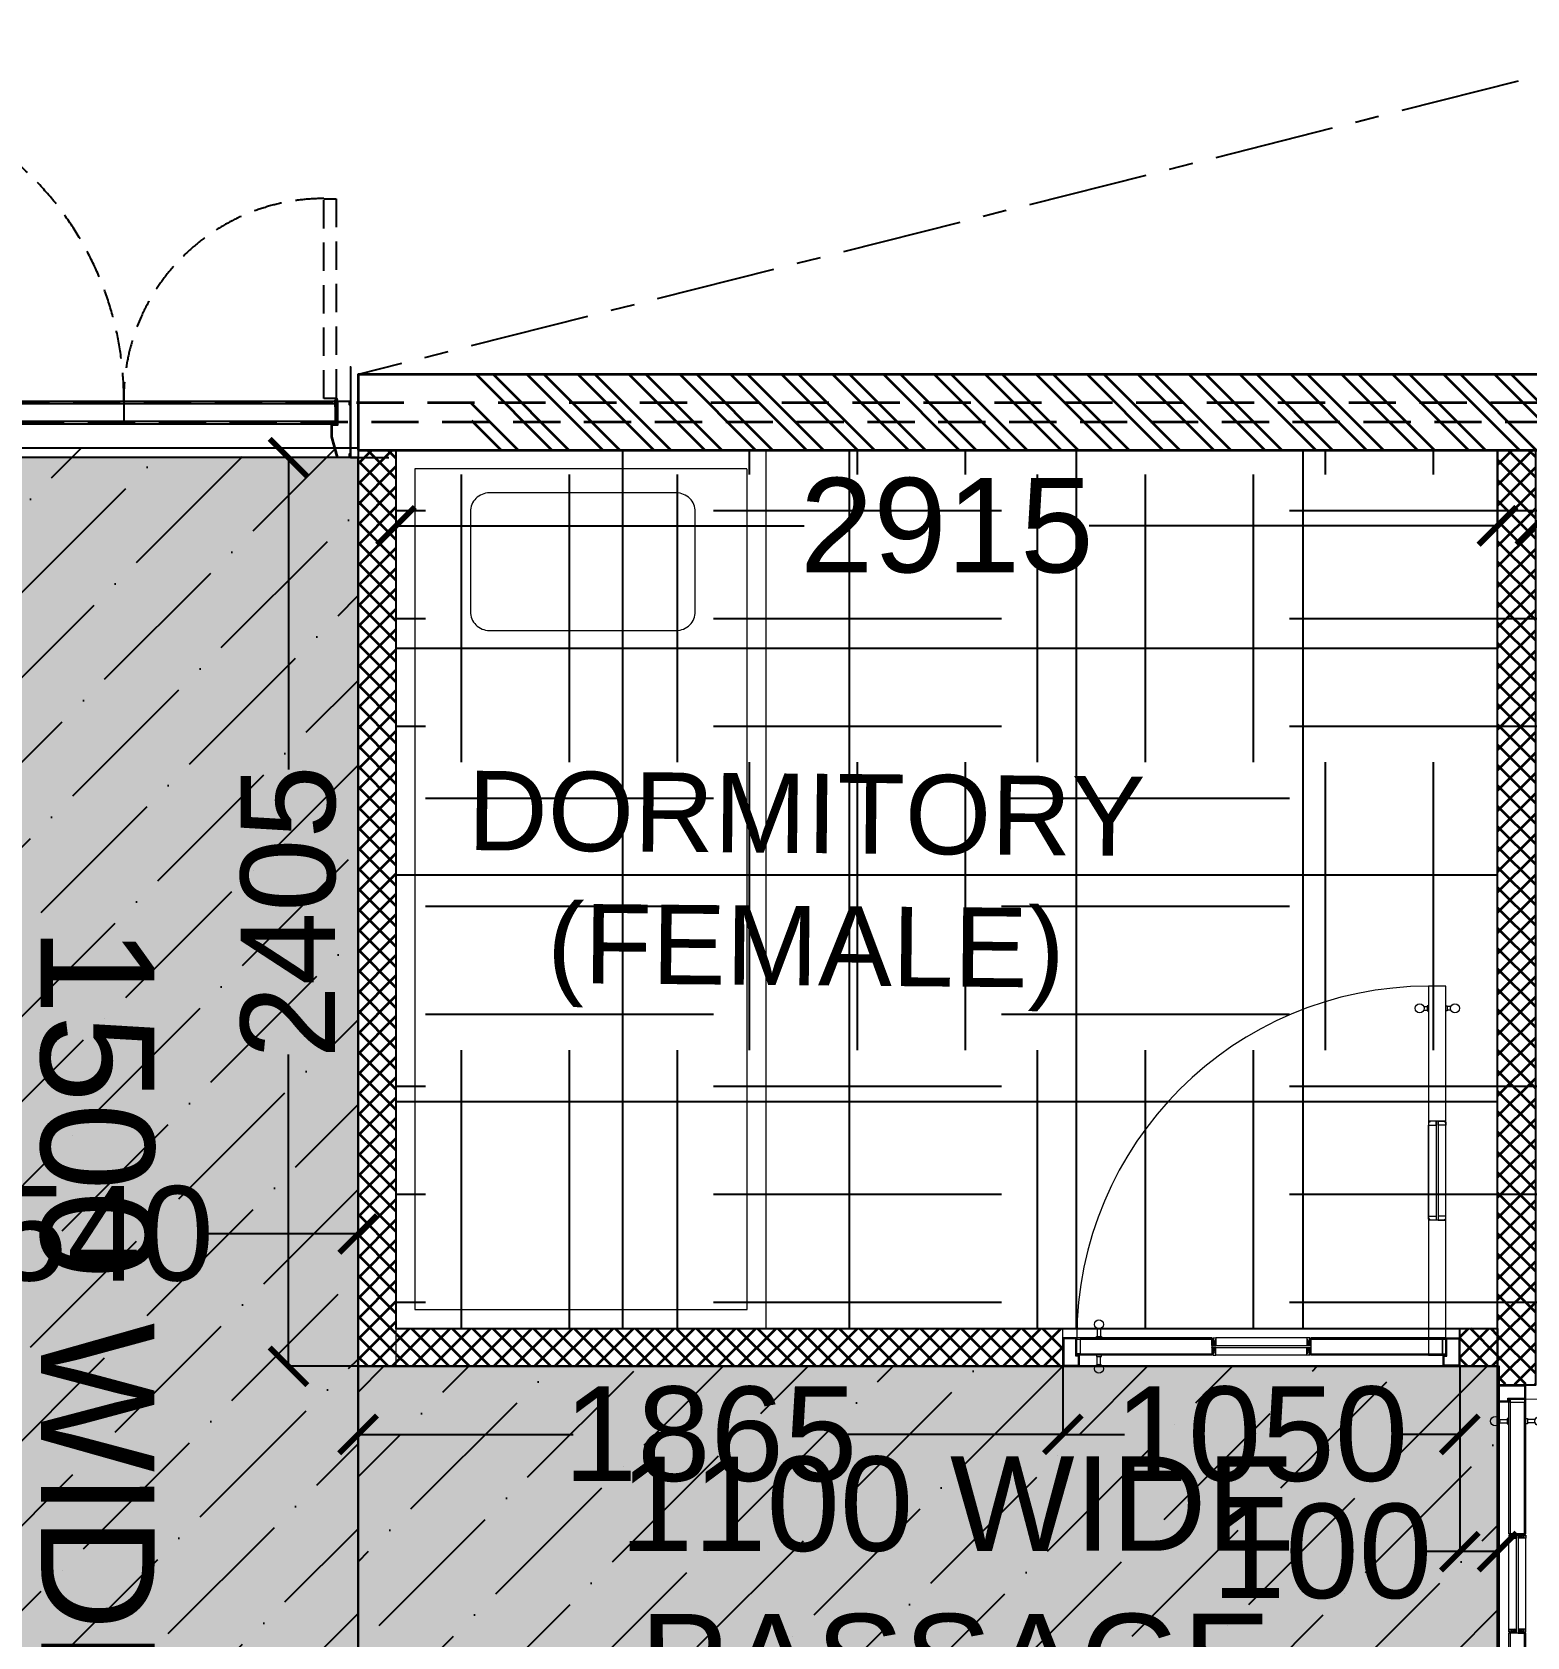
# Model space of a CAD drawing. Header units: millimetres. Extents: x 263321 to 4958806, y 33647 to 987811.
# Drawn here: x 2412329 to 2416284, y 495842 to 500089 of the extents above; entities that cross this region are included whole.
import ezdxf

# ---------------------------------------------------------------- set-up
doc = ezdxf.new("R2010")
doc.units = ezdxf.units.MM
doc.header["$PDMODE"] = 3
for name, pattern in [('( Hidden )', [0.375, 0.25, -0.125]), ('CENTER', [50.8, 31.75, -6.35, 6.35, -6.35]), ('HIDDEN', [0.375, 0.25, -0.125])]:
    doc.linetypes.add(name, pattern=pattern)
for name, color, linetype, lineweight in [('A-FURN-LOOSE', 24, 'Continuous', 18), ('A-GYPSUM PARTITION', 250, 'Continuous', 35), ('AR_DOOR', 42, 'Continuous', 0), ('Base 7th & 9th', 250, 'Continuous', 35), ('SW-PARTITION GYPSUM', 30, 'Continuous', 18), ('TOA_DOOR', 7, 'Continuous', 25)]:
    doc.layers.add(name, color=color, linetype=linetype, lineweight=lineweight)
for name, color, linetype in [('A-PLAN-DOOR', 7, 'Continuous'), ('CEILING TOA', 7, 'Continuous'), ('CH - MAN', 8, 'Continuous'), ('FLOORING TOA', 7, 'Continuous'), ('PARTITION DIM.', 250, 'Continuous'), ('PARTITION GYPSUM', 250, 'Continuous'), ('TEXT', 250, 'Continuous'), ('TOA-FC-MODULAR', 7, 'Continuous')]:
    doc.layers.add(name, color=color, linetype=linetype)
doc.styles.add('ARIAL', font='arial.ttf')
doc.styles.get("Standard").update_dxf_attribs({"font": 'arial.ttf'})
doc.styles.add('TEXT @ 150', font='arial.ttf', dxfattribs={"height": 225})
doc.dimstyles.new('DIM @ 150', dxfattribs={"dimtxt": 225, "dimasz": 100, "dimexe": 1, "dimexo": 0, "dimgap": 0.5, "dimtad": 0, "dimdec": 0, "dimzin": 0, "dimdsep": 46, "dimtxsty": 'TEXT @ 150', "dimblk": 'ARCHTICK', "dimcen": -2, "dimclrd": 8, "dimclre": 8, "dimclrt": 7, "dimadec": 0, "dimazin": 0, "dimtfac": 1, "dimtdec": 0, "dimtofl": 0, "dimtmove": 0, "dimatfit": 3, "dimldrblk": 'OPEN90', "dimfxl": 1, "dimtolj": 1, "dimtzin": 0, "dimlwd": -1, "dimlwe": -1, "dimarcsym": 0})
doc.dimstyles.new('DIM40', dxfattribs={"dimtxt": 80, "dimasz": 20, "dimexe": 30, "dimexo": 25, "dimgap": 20, "dimtad": 1, "dimdec": 0, "dimzin": 0, "dimdsep": 46, "dimtxsty": 'Standard', "dimblk1": 'DOT', "dimblk2": 'DOT', "dimsah": 1, "dimcen": 0.09, "dimclrd": 1, "dimclre": 1, "dimclrt": 2, "dimadec": 0, "dimazin": 0, "dimtfac": 1, "dimtdec": 0, "dimtofl": 0, "dimtmove": 0, "dimatfit": 0, "dimldrblk": 'DOT', "dimfxl": 1, "dimtolj": 1, "dimtzin": 0, "dimarcsym": 0})
pattern_1 = [(45, (13069.08, -8478.743), (-26.94076836, 26.94076836), []), (135, (13069.08, -8478.743), (-26.94076836, -26.94076836), [])]

# ---------------------------------------------------------------- blocks, each defined once
blk = doc.blocks.new('A$C3F28102C')
at = {"layer": 'A-PLAN-DOOR'}
h = blk.add_hatch(dxfattribs=at)
h.set_pattern_fill('ANSI31', color=256, style=0)
h.set_pattern_definition([(315, (-1529.3283, 1000.1135), (-0.44194174, -0.44194174), [])])
h.paths.add_polyline_path([(1.3, -14.9), (0, -14.9), (0, 0), (1.3, 0)])
h.paths.add_polyline_path([(1.3, 0.2), (1.3, 0), (0, 0), (0, 1.1, 0.115729)])
h.paths.add_polyline_path([(4.9, -14.9), (3.6, -14.9), (3.6, 0), (4.9, 0)])
h.paths.add_polyline_path([(4.9, 0), (3.6, 0), (3.6, 0.2, 0.115729), (4.9, 1.1)])
at = {"layer": 'A-PLAN-DOOR', "color": 2}
for points in [[(1.3, 0.2), (1.3, -14.9), (0, -14.9), (0, 1.1)], [(3.6, 0.2), (3.6, -14.9), (4.9, -14.9), (4.9, 1.1)]]:
    blk.add_lwpolyline(points, dxfattribs=at)
for radius in [3.42, 2.42]:
    blk.add_circle((2.5, 3.4), radius, dxfattribs=at)
blk = doc.blocks.new('Door 1500 mm')
at = {"layer": 'A-PLAN-DOOR'}
for p, q in [((-749, 144.7), (-749, 149.7)), ((749, 144.7), (749, 149.7)), ((710.4, 59.9), (-710.4, 59.9)), ((-710.4, 59.9), (-710.4, 0)), ((710.4, 53.4), (-710.4, 53.4)), ((-150, 0), (-150, 53.4)), ((710.4, 59.9), (710.4, 0)), ((710.4, 6.5), (-710.4, 6.5)), ((710.4, 0), (-710.4, 0))]:
    blk.add_line(p, q, dxfattribs=at)
for points in [[(-750, -90.3), (-750, -90.3), (-750, 149.7), (-851, 149.7)], [(750, -89.3), (750, 149.7), (851, 149.7)]]:
    blk.add_lwpolyline(points, dxfattribs=at)
for points in [[(-750, 8), (-749, 8), (-749, 141.7), (-750, 141.7)], [(-747.5, 1.5), (-715.6, 1.5), (-715.6, 63.4), (-700.6, 63.4), (-700.6, 94.6), (-715.2, 148.2), (-747.5, 148.2), (-747.5, 139.7), (-749, 139.7), (-749, 141.7), (-749, 149.7), (-714.1, 149.7), (-699.1, 94.8), (-699.1, 61.9), (-714.1, 61.9), (-714.1, 0), (-749, 0), (-749, 10), (-747.5, 10)], [(747.5, 1.5), (715.6, 1.5), (715.6, 63.4), (700.6, 63.4), (700.6, 94.6), (715.2, 148.2), (747.5, 148.2), (747.5, 139.7), (749, 139.7), (749, 141.7), (749, 149.7), (714.1, 149.7), (699.1, 94.8), (699.1, 61.9), (714.1, 61.9), (714.1, 0), (749, 0), (749, 10), (747.5, 10)], [(750, 8), (749, 8), (749, 141.7), (750, 141.7)]]:
    blk.add_lwpolyline(points, close=True, dxfattribs=at)
at = {"layer": 'A-PLAN-DOOR', "linetype": 'HIDDEN', "ltscale": 300}
for points in [[(-711.8, -7), (-678.8, -7), (-678.8, -534.8), (-711.8, -534.8)], [(711.8, -7), (678.8, -7), (678.8, -835.8), (711.8, -835.8)]]:
    blk.add_lwpolyline(points, close=True, dxfattribs=at)
for centre, radius, start, end in [((-678.8, -7), 528.9, 270, 0.757), ((678.8, -7), 828.8, 179.517, 270)]:
    blk.add_arc(centre, radius, start, end, dxfattribs=at)
at = {"layer": 'A-PLAN-DOOR', "extrusion": (0, 0, -1), "yscale": 0.9981851179673188, "zscale": -0.9981851179673188, "rotation": 180}
for p, xscale in [((714.1, 0), 0.9981851179673188), ((-714.1, 0), -0.9981851179673188)]:
    blk.add_blockref('A$C3F28102C', p, dxfattribs=dict(at, xscale=xscale))
blk = doc.blocks.new('_DOT')
at = {"color": 0, "linetype": 'ByBlock'}
blk.add_line((-0.5, 0), (-1, 0), dxfattribs=at)
at = {"color": 0, "linetype": 'ByBlock', "const_width": 0.5}
blk.add_lwpolyline([(-0.25, 0, 1), (0.25, 0, 1)], format="xyb", close=True, dxfattribs=at)
blk = doc.blocks.new('_ArchTick')
at = {"color": 0, "linetype": 'ByBlock', "const_width": 0.15}
blk.add_lwpolyline([(-0.5, -0.5), (0.5, 0.5)], dxfattribs=at)
blk = doc.blocks.new('*D539')
at = {"layer": 'Defpoints', "color": 0, "transparency": 16777216}
for p in [(2416306.2, 498983.1), (2420230.5, 498983.1), (2420230.5, 498783.7)]:
    blk.add_point(p, dxfattribs=at)
at = {"layer": 'PARTITION DIM.', "color": 8, "transparency": 16777216}
for p, q in [((2416306.2, 498983.1), (2416306.2, 498782.7)), ((2420230.5, 498983.1), (2420230.5, 498782.7)), ((2416306.2, 498783.7), (2417895.1, 498783.7)), ((2420230.5, 498783.7), (2418641.5, 498783.7))]:
    blk.add_line(p, q, dxfattribs=at)
at = {"layer": 'PARTITION DIM.', "color": 8, "transparency": 16777216, "xscale": 100, "yscale": 100, "zscale": 100, "rotation": 180}
blk.add_blockref('_ArchTick', (2416306.2, 498783.7), dxfattribs=at)
at = {"layer": 'PARTITION DIM.', "color": 8, "transparency": 16777216, "xscale": 100, "yscale": 100, "zscale": 100}
blk.add_blockref('_ArchTick', (2420230.5, 498783.7), dxfattribs=at)
at = {"layer": 'PARTITION DIM.', "color": 7, "transparency": 16777216, "insert": (2418268.3, 498783.7), "char_height": 250, "attachment_point": 5}
blk.add_mtext('\\A1;3924', dxfattribs=at)
blk = doc.blocks.new('_Open90')
at = {"color": 0, "linetype": 'ByBlock'}
for p, q in [((-0.5, 0.5), (0, 0)), ((0, 0), (-1, 0)), ((0, 0), (-0.5, -0.5))]:
    blk.add_line(p, q, dxfattribs=at)
blk = doc.blocks.new('*D542')
at = {"layer": 'Defpoints', "color": 0, "transparency": 16777216}
for p in [(2416106.2, 496558.2), (2416206.2, 496558.2), (2416106.2, 496067.8)]:
    blk.add_point(p, dxfattribs=at)
at = {"layer": 'PARTITION DIM.', "color": 8, "transparency": 16777216}
for p, q in [((2416106.2, 496558.2), (2416106.2, 496066.8)), ((2416206.2, 496558.2), (2416206.2, 496066.8)), ((2416106.2, 496067.8), (2416006.2, 496067.8)), ((2416206.2, 496067.8), (2416106.2, 496067.8))]:
    blk.add_line(p, q, dxfattribs=at)
at = {"layer": 'PARTITION DIM.', "color": 8, "transparency": 16777216, "xscale": 100, "yscale": 100, "zscale": 100, "rotation": 180}
blk.add_blockref('_ArchTick', (2416106.2, 496067.8), dxfattribs=at)
at = {"layer": 'PARTITION DIM.', "color": 8, "transparency": 16777216, "xscale": 100, "yscale": 100, "zscale": 100}
blk.add_blockref('_ArchTick', (2416206.2, 496067.8), dxfattribs=at)
at = {"layer": 'PARTITION DIM.', "color": 7, "transparency": 16777216, "insert": (2415741.7, 496067.8), "char_height": 250, "attachment_point": 5}
blk.add_mtext('\\A1;100', dxfattribs=at)
blk = doc.blocks.new('*D543')
at = {"layer": 'Defpoints', "color": 0, "transparency": 16777216}
for p in [(2415056.2, 496558.3), (2416106.2, 496558.2), (2415056.2, 496378)]:
    blk.add_point(p, dxfattribs=at)
at = {"layer": 'PARTITION DIM.', "color": 8, "transparency": 16777216}
for p, q in [((2415056.2, 496558.3), (2415056.2, 496377)), ((2416106.2, 496558.2), (2416106.2, 496377)), ((2415056.2, 496378), (2415219.6, 496378)), ((2416106.2, 496378), (2415942.8, 496378))]:
    blk.add_line(p, q, dxfattribs=at)
at = {"layer": 'PARTITION DIM.', "color": 8, "transparency": 16777216, "xscale": 100, "yscale": 100, "zscale": 100, "rotation": 180}
blk.add_blockref('_ArchTick', (2415056.2, 496378), dxfattribs=at)
at = {"layer": 'PARTITION DIM.', "color": 8, "transparency": 16777216, "xscale": 100, "yscale": 100, "zscale": 100}
blk.add_blockref('_ArchTick', (2416106.2, 496378), dxfattribs=at)
at = {"layer": 'PARTITION DIM.', "color": 7, "transparency": 16777216, "insert": (2415581.2, 496378), "char_height": 250, "attachment_point": 5}
blk.add_mtext('\\A1;1050', dxfattribs=at)
blk = doc.blocks.new('*D544')
at = {"layer": 'Defpoints', "color": 0, "transparency": 16777216}
for p in [(2413191.6, 496558.2), (2415056.2, 496558.3), (2413191.6, 496378)]:
    blk.add_point(p, dxfattribs=at)
at = {"layer": 'PARTITION DIM.', "color": 8, "transparency": 16777216}
for p, q in [((2413191.6, 496558.2), (2413191.6, 496377)), ((2415056.2, 496558.3), (2415056.2, 496377)), ((2413191.6, 496378), (2413760.9, 496378)), ((2415056.2, 496378), (2414486.9, 496378))]:
    blk.add_line(p, q, dxfattribs=at)
at = {"layer": 'PARTITION DIM.', "color": 8, "transparency": 16777216, "xscale": 100, "yscale": 100, "zscale": 100, "rotation": 180}
blk.add_blockref('_ArchTick', (2413191.6, 496378), dxfattribs=at)
at = {"layer": 'PARTITION DIM.', "color": 8, "transparency": 16777216, "xscale": 100, "yscale": 100, "zscale": 100}
blk.add_blockref('_ArchTick', (2415056.2, 496378), dxfattribs=at)
at = {"layer": 'PARTITION DIM.', "color": 7, "transparency": 16777216, "insert": (2414123.9, 496378), "char_height": 250, "attachment_point": 5}
blk.add_mtext('\\A1;1865', dxfattribs=at)
blk = doc.blocks.new('*D545')
at = {"layer": 'Defpoints', "color": 0, "transparency": 16777216}
for p in [(2413007.4, 498963.1), (2413191.6, 498963.1), (2413191.6, 496558.2)]:
    blk.add_point(p, dxfattribs=at)
at = {"layer": 'PARTITION DIM.', "color": 8, "transparency": 16777216}
for p, q in [((2413191.6, 498963.1), (2413006.4, 498963.1)), ((2413007.4, 498963.1), (2413007.4, 498137.5)), ((2413007.4, 496558.2), (2413007.4, 497383.8)), ((2413191.6, 496558.2), (2413006.4, 496558.2))]:
    blk.add_line(p, q, dxfattribs=at)
at = {"layer": 'PARTITION DIM.', "color": 8, "transparency": 16777216, "xscale": 100, "yscale": 100, "zscale": 100}
for p, rotation in [((2413007.4, 498963.1), 90), ((2413007.4, 496558.2), 270)]:
    blk.add_blockref('_ArchTick', p, dxfattribs=dict(at, rotation=rotation))
at = {"layer": 'PARTITION DIM.', "color": 7, "transparency": 16777216, "insert": (2413007.4, 497760.6), "char_height": 250, "attachment_point": 5, "rotation": 90}
blk.add_mtext('\\A1;2405', dxfattribs=at)
blk = doc.blocks.new('*D546')
at = {"layer": 'Defpoints', "color": 0, "transparency": 16777216}
for p in [(2413291.6, 498983.1), (2416206.2, 498983.1), (2416206.2, 498782.7)]:
    blk.add_point(p, dxfattribs=at)
at = {"layer": 'PARTITION DIM.', "color": 8, "transparency": 16777216}
for p, q in [((2413291.6, 498983.1), (2413291.6, 498781.7)), ((2416206.2, 498983.1), (2416206.2, 498781.7)), ((2413291.6, 498782.7), (2414372, 498782.7)), ((2416206.2, 498782.7), (2415125.8, 498782.7))]:
    blk.add_line(p, q, dxfattribs=at)
at = {"layer": 'PARTITION DIM.', "color": 8, "transparency": 16777216, "xscale": 100, "yscale": 100, "zscale": 100, "rotation": 180}
blk.add_blockref('_ArchTick', (2413291.6, 498782.7), dxfattribs=at)
at = {"layer": 'PARTITION DIM.', "color": 8, "transparency": 16777216, "xscale": 100, "yscale": 100, "zscale": 100}
blk.add_blockref('_ArchTick', (2416206.2, 498782.7), dxfattribs=at)
at = {"layer": 'PARTITION DIM.', "color": 7, "transparency": 16777216, "insert": (2414748.9, 498782.7), "char_height": 250, "attachment_point": 5}
blk.add_mtext('\\A1;2915', dxfattribs=at)
blk = doc.blocks.new('*D578')
at = {"layer": 'Defpoints', "color": 0, "transparency": 16777216}
for p in [(2411651.6, 496908.4), (2411651.6, 496558.2), (2413191.6, 496558.2)]:
    blk.add_point(p, dxfattribs=at)
at = {"layer": 'PARTITION DIM.', "color": 8, "transparency": 16777216}
for p, q in [((2411651.6, 496558.2), (2411651.6, 496909.4)), ((2411651.6, 496908.4), (2412060, 496908.4)), ((2413191.6, 496908.4), (2412783.2, 496908.4)), ((2413191.6, 496558.2), (2413191.6, 496909.4))]:
    blk.add_line(p, q, dxfattribs=at)
at = {"layer": 'PARTITION DIM.', "color": 8, "transparency": 16777216, "xscale": 100, "yscale": 100, "zscale": 100, "rotation": 180}
blk.add_blockref('_ArchTick', (2411651.6, 496908.4), dxfattribs=at)
at = {"layer": 'PARTITION DIM.', "color": 8, "transparency": 16777216, "xscale": 100, "yscale": 100, "zscale": 100}
blk.add_blockref('_ArchTick', (2413191.6, 496908.4), dxfattribs=at)
at = {"layer": 'PARTITION DIM.', "color": 7, "transparency": 16777216, "insert": (2412421.6, 496908.4), "char_height": 250, "attachment_point": 5}
blk.add_mtext('\\A1;1540', dxfattribs=at)
blk = doc.blocks.new('A$C3A863514')
at = {"layer": 'AR_DOOR', "lineweight": 13, "ltscale": 0.4}
for p, q in [((-95.2, 952.4), (-86.1, 952.4)), ((-95.2, 942.8), (-86.1, 942.8)), ((-23.8, 952.4), (-32.9, 952.4)), ((-23.8, 942.8), (-32.9, 942.8))]:
    blk.add_line(p, q, dxfattribs=at)
at = {"layer": 'AR_DOOR', "lineweight": 13, "ltscale": 0.25}
for p, q in [((-36.8, 649), (-82.3, 649)), ((-82.3, 397.4), (-82.3, 638.1)), ((-62.1, 649), (-62.1, 397.4)), ((-56.9, 649), (-56.9, 397.4)), ((-36.8, 397.4), (-36.8, 638.1)), ((-36.8, 386.5), (-82.3, 386.5))]:
    blk.add_line(p, q, dxfattribs=at)
at = {"layer": 'AR_DOOR'}
for p, q in [((-959.6, 99.9), (-959.6, 78.8)), ((-950.1, 99.9), (-950.1, 78.8)), ((-404.7, 75), (-645.3, 75)), ((-959.6, 4.6), (-959.6, 25.7)), ((-950.1, 4.6), (-950.1, 25.7)), ((-404.7, 29.5), (-645.3, 29.5))]:
    blk.add_line(p, q, dxfattribs=at)
at = {"layer": 'AR_DOOR', "ltscale": 0.95}
for p, q in [((-656.3, 75), (-656.3, 29.5)), ((-656.3, 54.9), (-404.7, 54.9)), ((-656.3, 49.6), (-404.7, 49.6)), ((-393.8, 75), (-393.8, 29.5))]:
    blk.add_line(p, q, dxfattribs=at)
at = {"layer": 'AR_DOOR', "lineweight": 13, "ltscale": 0.05}
blk.add_lwpolyline([(-36.8, 29.5), (-36.8, 1006), (-82.3, 1006), (-82.3, 29.5)], close=True, dxfattribs=at)
at = {"layer": 'AR_DOOR', "lineweight": 13, "ltscale": 0.4}
for points in [[(-86.1, 954.3), (-86.1, 940.9), (-82.3, 940.9), (-82.3, 954.3)], [(-32.9, 954.3), (-32.9, 940.9), (-36.8, 940.9), (-36.8, 954.3)]]:
    blk.add_lwpolyline(points, close=True, dxfattribs=at)
at = {"layer": 'AR_DOOR', "lineweight": 13, "ltscale": 0.25}
for points in [[(-79.5, 649), (-79.5, 646.3), (-82.3, 646.3), (-82.3, 638.1), (-62.1, 638.1), (-62.1, 649), (-79.5, 649)], [(-39.5, 649), (-39.5, 646.3), (-36.8, 646.3), (-36.8, 638.1), (-56.9, 638.1), (-56.9, 649), (-39.5, 649)], [(-79.5, 386.5), (-79.5, 389.2), (-82.3, 389.2), (-82.3, 397.4), (-62.1, 397.4), (-62.1, 386.5), (-79.5, 386.5)], [(-39.5, 386.5), (-39.5, 389.2), (-36.8, 389.2), (-36.8, 397.4), (-56.9, 397.4), (-56.9, 386.5), (-39.5, 386.5)]]:
    blk.add_lwpolyline(points, dxfattribs=at)
at = {"layer": 'AR_DOOR'}
for points in [[(-1050, 0), (-1050, 0), (-1006.3, 0), (-1006.3, 29.5), (-1013.3, 29.5), (-1013.3, 75), (-1050, 75), (-1050, 0)], [(-1047.4, 3.5), (-1047.4, 2.6), (-1008.9, 2.6), (-1008.9, 26.9), (-1015.9, 26.9), (-1015.9, 72.4), (-1047.4, 72.4), (-1047.4, 2.6)], [(-656.3, 72.3), (-653.5, 72.3), (-653.5, 75), (-645.3, 75), (-645.3, 54.9), (-656.3, 54.9), (-656.3, 72.3)], [(-656.3, 32.2), (-653.5, 32.2), (-653.5, 29.5), (-645.3, 29.5), (-645.3, 49.6), (-656.3, 49.6), (-656.3, 32.2)], [(-393.8, 72.3), (-396.5, 72.3), (-396.5, 75), (-404.7, 75), (-404.7, 54.9), (-393.8, 54.9), (-393.8, 72.3)], [(-393.8, 32.2), (-396.5, 32.2), (-396.5, 29.5), (-404.7, 29.5), (-404.7, 49.6), (-393.8, 49.6), (-393.8, 32.2)], [(0, 0), (0, 0), (-43.7, 0), (-43.7, 29.5), (-36.8, 29.5), (-36.8, 75), (0, 75), (0, 0)], [(-2.6, 3.5), (-2.6, 2.6), (-41.1, 2.6), (-41.1, 26.9), (-34.1, 26.9), (-34.1, 72.4), (-2.6, 72.4), (-2.6, 2.6)]]:
    blk.add_lwpolyline(points, dxfattribs=at)
at = {"layer": 'AR_DOOR', "ltscale": 0.95}
for points in [[(-656.3, 75), (-1013.3, 75), (-1013.3, 71.5), (-656.3, 71.5)], [(-656.3, 71.5), (-1004.5, 71.5), (-1004.5, 33), (-656.3, 33)], [(-36.8, 75), (-393.8, 75)], [(-393.8, 71.5), (-36.8, 71.5), (-36.8, 75)], [(-45.5, 71.5), (-393.8, 71.5)], [(-393.8, 33), (-45.5, 33), (-45.5, 71.5)], [(-656.3, 29.5), (-1013.3, 29.5), (-1013.3, 33), (-656.3, 33)], [(-36.8, 33), (-36.8, 29.5), (-393.8, 29.5)], [(-393.8, 33), (-36.8, 33)]]:
    blk.add_lwpolyline(points, dxfattribs=at)
for points in [[(-1013.3, 71.5), (-1004.5, 71.5), (-1004.5, 33), (-1013.3, 33)], [(-36.8, 71.5), (-45.5, 71.5), (-45.5, 33), (-36.8, 33)]]:
    blk.add_lwpolyline(points, close=True, dxfattribs=at)
at = {"layer": 'AR_DOOR'}
for points in [[(-961.5, 78.8), (-948.1, 78.8), (-948.1, 75), (-961.5, 75)], [(-961.5, 25.7), (-948.1, 25.7), (-948.1, 29.5), (-961.5, 29.5)]]:
    blk.add_lwpolyline(points, close=True, dxfattribs=at)
at = {"layer": 'AR_DOOR', "lineweight": 13, "ltscale": 0.4}
for centre in [(-106.2, 947.6), (-12.8, 947.6)]:
    blk.add_circle(centre, 12, dxfattribs=at)
at = {"layer": 'AR_DOOR'}
for centre in [(-954.8, 110.9), (-954.8, -6.4)]:
    blk.add_circle(centre, 12, dxfattribs=at)
at = {"layer": 'AR_DOOR', "lineweight": 13, "ltscale": 0.05}
blk.add_arc((-81.9, 74.6), 931.4, 90.022, 179.978, dxfattribs=at)
at = {"layer": 'AR_DOOR'}
for centre, radius, start, end in [((-667.8, 67.7), 17.3, 311.9747, 17.0953), ((-676, 65.9), 22.6, 330.6798, 14.7641), ((-662.3, 69.5), 15.8, 292.4741, 7.5067), ((-667.8, 36.8), 17.3, 342.9047, 48.0253), ((-676, 38.6), 22.6, 345.2359, 29.3202), ((-662.3, 35), 15.8, 352.4933, 67.5259), ((-657.6, 35.8), 13.9, 32.0172, 84.3118), ((-657.6, 68.7), 13.9, 275.6882, 327.9828), ((-650, 64.6), 5.77, 207.9347, 287.0897), ((-650, 39.9), 5.77, 72.9103, 152.0653), ((-649.2, 69.6), 6.45, 208.0111, 296.8103), ((-648.2, 76.4), 8.89, 222.5397, 287.3666), ((-401.8, 76.4), 8.89, 252.6334, 317.4603), ((-392.4, 68.7), 13.9, 212.0172, 264.3118), ((-392.4, 35.8), 13.9, 95.6882, 147.9828), ((-400.8, 69.6), 6.45, 243.1897, 331.9889), ((-387.7, 69.5), 15.8, 172.4933, 247.5259), ((-387.7, 35), 15.8, 112.4741, 187.5067), ((-400, 64.6), 5.77, 252.9103, 332.0653), ((-400, 39.9), 5.77, 27.9347, 107.0897), ((-382.2, 67.7), 17.3, 162.9047, 228.0253), ((-382.2, 36.8), 17.3, 131.9747, 197.0953), ((-374, 65.9), 22.6, 165.2359, 209.3202), ((-374, 38.6), 22.6, 150.6798, 194.7641), ((-649.2, 34.9), 6.45, 63.1897, 151.9889), ((-648.2, 28.1), 8.89, 72.6334, 137.4603), ((-401.8, 28.1), 8.89, 42.5397, 107.3666), ((-400.8, 34.9), 6.45, 28.0111, 116.8103)]:
    blk.add_arc(centre, radius, start, end, dxfattribs=at)

msp = doc.modelspace()

# ---------------------------------------------------------------- hatches: boundary and pattern name
at = {"layer": 'A-GYPSUM PARTITION', "true_color": 0x636466}
h = msp.add_hatch(dxfattribs=at)
h.set_pattern_fill('ANSI37', color=251, scale=12)
h.set_pattern_definition(pattern_1)
h.paths.add_polyline_path([(2413291.6, 498983.1), (2413291.6, 496558.2), (2413191.6, 496558.2), (2413191.6, 498983.1)])
h = msp.add_hatch(dxfattribs=at)
h.set_pattern_fill('ANSI37', color=251, scale=12)
h.set_pattern_definition(pattern_1)
h.paths.add_polyline_path([(2416306.2, 498983.1), (2416306.2, 496511.3), (2416206.2, 496511.3), (2416206.2, 498983.1)])
h = msp.add_hatch(dxfattribs=at)
h.set_pattern_fill('ANSI37', color=251, scale=12)
h.set_pattern_definition(pattern_1)
edge = h.paths.add_edge_path()
edge.add_line((2415056.2, 496558.3), (2415056.2, 496658.3))
edge.add_line((2415056.2, 496658.3), (2413291.6, 496658.2))
edge.add_line((2413291.6, 496658.2), (2413291.6, 496558.2))
edge.add_line((2413291.6, 496558.2), (2415056.2, 496558.2))
h = msp.add_hatch(dxfattribs=at)
h.set_pattern_fill('ANSI37', color=251, scale=12)
h.set_pattern_definition(pattern_1)
h.paths.add_polyline_path([(2416206.2, 496558.2), (2416106.2, 496558.2), (2416106.2, 496658.2), (2416206.2, 496658.2)])
at = {"layer": 'Base 7th & 9th'}
h = msp.add_hatch(dxfattribs=at)
h.set_pattern_fill('ANSI32', color=256, scale=10, angle=-90, style=0)
h.set_pattern_definition([(315, (2173551.63, 80883.06), (67.35192, 67.35192), []), (315, (2173551.63, 80838.16), (67.35192, 67.35192), [])])
h.paths.add_polyline_path([(2413491.6, 498983.1), (2420530.5, 498983.1), (2420561.3, 499183.1), (2413491.6, 499183.1)])
at = {"layer": 'CEILING TOA', "true_color": 0x939598}
h = msp.add_hatch(dxfattribs=at)
h.set_pattern_fill('ANSI36', color=252, scale=50)
h.set_pattern_definition([(45, (16869.03, 23601.26), (84.189901, 308.696304), [396.875, -79.375, 0, -79.375])])
h.paths.add_polyline_path([(2411651.6, 498988.8), (2413191.4, 498988.8), (2413191.4, 492883.1), (2411651.6, 492883.1)])
h = msp.add_hatch(dxfattribs=at)
h.set_pattern_fill('ANSI36', color=252, scale=50)
h.set_pattern_definition([(45, (18409.03, 26176.38), (84.189901, 308.696304), [396.875, -79.375, 0, -79.375])])
h.paths.add_polyline_path([(2413191.6, 496558.2), (2416209.8, 496558.2), (2416209.8, 495458.2), (2413191.6, 495458.2)])
at = {"layer": 'FLOORING TOA', "true_color": 0xc7c8ca}
h = msp.add_hatch(dxfattribs=at)
h.set_pattern_fill('EARTH', color=9, scale=120)
edge = h.paths.add_edge_path()
edge.add_line((2399150.3, 470683.1), (2406751.6, 470683.1))
edge.add_line((2406751.6, 470683.1), (2406751.6, 489283.1))
edge.add_line((2406751.6, 489283.1), (2406777, 491421.9))
edge.add_line((2406777, 491421.9), (2410711.6, 491383.1))
edge.add_line((2410711.6, 491383.1), (2410711.6, 490662.8))
edge.add_line((2410711.6, 490662.8), (2412251.6, 490662.8))
edge.add_line((2412251.6, 490662.8), (2412251.6, 491383.1))
edge.add_line((2412251.6, 491383.1), (2413501.6, 491383.1))
edge.add_line((2413501.6, 491383.1), (2413501.6, 490641.9))
edge.add_line((2413501.6, 490641.9), (2414541.6, 490641.9))
edge.add_line((2414541.6, 490641.9), (2414541.6, 491383.1))
edge.add_line((2414541.6, 491383.1), (2419059.8, 491383.1))
edge.add_line((2419059.8, 491383.1), (2419290.9, 492883.1))
edge.add_line((2419290.9, 492883.1), (2413191.6, 492883.1))
edge.add_line((2413191.6, 492883.1), (2413191.6, 495458.2))
edge.add_line((2413191.6, 495458.2), (2416206.2, 495458.2))
edge.add_line((2416206.2, 495458.2), (2416206.2, 496558.2))
edge.add_line((2416206.2, 496558.2), (2413191.6, 496558.2))
edge.add_line((2413191.6, 496558.2), (2413191.6, 498963.1))
edge.add_line((2413191.6, 498963.1), (2411651.6, 498963.1))
edge.add_line((2411651.6, 498963.1), (2411651.6, 492883.1))
edge.add_line((2411651.6, 492883.1), (2404451.6, 492883.1))
edge.add_line((2404451.6, 492883.1), (2404452.6, 502283.1))
edge.add_line((2404452.6, 502283.1), (2402951.6, 502283.1))
edge.add_line((2402951.6, 502283.1), (2402951.4, 497183.5))
edge.add_line((2402951.4, 497183.5), (2402951.6, 497133.1))
edge.add_line((2402951.6, 497133.1), (2399951.6, 497133.1))
edge.add_line((2399951.6, 497133.1), (2399951.6, 505326.9))
edge.add_arc((2397396.4, -38564.5), 543897.4, 89.730828, 95.307778)
edge.add_line((2347082.8, 503000.8), (2347082.9, 472483.1))
edge.add_line((2347082.9, 472483.1), (2343851.6, 472483.1))
edge.add_line((2343851.6, 472483.1), (2343851.6, 458383.2))
edge.add_line((2343851.6, 458383.2), (2354252.4, 458383.2))
edge.add_line((2354252.4, 458383.2), (2354252.7, 455753.4))
edge.add_arc((2374151.3, 141679.3), 314703.8, 88.069715, 93.625218, ccw=False)
edge.add_line((2384751.6, 456204.5), (2384751.6, 459200.3))
edge.add_line((2384751.6, 459200.3), (2394751.8, 459200.3))
edge.add_line((2394751.8, 459200.3), (2394749.6, 457484.3))
edge.add_line((2394749.6, 457484.3), (2395751.6, 457483.1))
edge.add_line((2395751.6, 457483.1), (2395751.6, 458383.1))
edge.add_line((2395751.6, 458383.1), (2396651.6, 458383.1))
edge.add_line((2396651.6, 458383.1), (2396651.6, 459197.4))
edge.add_line((2396651.6, 459197.4), (2399811.2, 459198))
edge.add_line((2399811.2, 459198), (2399811.2, 460833.1))
edge.add_line((2399811.2, 460833.1), (2398551.6, 460833.1))
edge.add_line((2398551.6, 460833.1), (2398551.6, 466883.1))
edge.add_line((2398551.6, 466883.1), (2403551.7, 466883.1))
edge.add_line((2403551.7, 466883.1), (2403551.7, 465533.1))
edge.add_line((2403551.7, 465533.1), (2407851.7, 465533.1))
edge.add_line((2407851.7, 465533.1), (2407851.7, 460783.1))
edge.add_line((2407851.7, 460783.1), (2409491.6, 460783.1))
edge.add_line((2409491.6, 460783.1), (2409496.3, 466883.1))
edge.add_line((2409496.3, 466883.1), (2415285.8, 466883.1))
edge.add_line((2415285.8, 466883.1), (2415516.9, 468383.1))
edge.add_line((2415516.9, 468383.1), (2399151.6, 468383.1))
edge.add_arc((2399151.6, 468983.1), 600, 180.0002, 269.9977, ccw=False)
edge.add_line((2398551.6, 468983.1), (2398551.6, 470083.1))
edge.add_arc((2399151.6, 470083.1), 600, 90.125, 179.9999, ccw=False)
edge = h.paths.add_edge_path(flags=16)
edge.add_line((2350804.3, 495933.1), (2349254.3, 495933.1))
edge.add_arc((2349254.3, 495533.1), 400, 90.0003, 179.7889)
edge.add_line((2348854.3, 495534.5), (2348854.3, 492844.4))
edge.add_line((2348854.3, 492844.4), (2350804.3, 492844.4))
edge.add_line((2350804.3, 492844.4), (2350804.3, 495933.1))
h.paths.add_polyline_path([(2380451.6, 495933.1), (2394411.6, 495933.1), (2394411.6, 489283.1), (2388129.7, 489289.9), (2388129.7, 487283.1), (2379984.7, 487283), (2379984.7, 489283.1), (2380551.6, 489283.1)], flags=16)
edge = h.paths.add_edge_path(flags=16)
edge.add_line((2404951.6, 487283.1), (2348951.6, 487283.1))
edge.add_arc((2348951.6, 486983.1), 300, 90, 179.997)
edge.add_line((2348651.6, 486983.1), (2348650.9, 472483.1))
edge.add_line((2348650.9, 472483.1), (2404951.6, 472483.1))
edge.add_line((2404951.6, 472483.1), (2404951.6, 487283.1))
h.paths.add_polyline_path([(2396751.6, 460833.1), (2396751.6, 464283.1)], flags=16)
h = msp.add_hatch(dxfattribs=at)
h.set_pattern_fill('EARTH', color=9, scale=120)
h.set_pattern_definition([(0, (13069.1, -8478.74), (762, 762), [762, -762]), (0, (13069.1, -8193), (762, 762), [762, -762]), (0, (13069.1, -7907.24), (762, 762), [762, -762]), (90, (13164.3, -7812), (-762, 762), [762, -762]), (90, (13450.1, -7812), (-762, 762), [762, -762]), (90, (13735.8, -7812), (-762, 762), [762, -762])])
edge = h.paths.add_edge_path()
edge.add_line((2414975.4, 496658.2), (2413291.6, 496658.2))
edge.add_line((2413291.6, 496658.2), (2413291.6, 498983.1))
edge.add_line((2413291.6, 498983.1), (2420230.5, 498983.1))
edge.add_line((2420230.5, 498983.1), (2419680.2, 495410.3))
edge.add_line((2419680.2, 495410.3), (2416306.2, 495458.2))
edge.add_line((2416306.2, 495458.2), (2416306.2, 496658.2))
edge.add_line((2416306.2, 496658.2), (2416106.2, 496658.2))
at = {"layer": 'TOA-FC-MODULAR'}
h = msp.add_hatch(dxfattribs=at)
h.set_pattern_fill('_USER', color=252, scale=600, angle=270, double=1, pattern_type=0)
h.set_pattern_definition([(270, (2413291.63, 496658.2), (600, -1e-13), []), (0, (2413291.63, 496658.2), (0, 600), [])])
h.paths.add_polyline_path([(2416206.2, 498983.1), (2413291.6, 498983.1), (2413291.6, 496658.2), (2416206.2, 496658.2)])

# ---------------------------------------------------------------- linework, layer by layer
at = {"layer": 'A-FURN-LOOSE', "color": 18, "true_color": 0x000000, "elevation": 0}
msp.add_lwpolyline([(2413291.6, 496658.2), (2414271.1, 496658.2), (2414271.1, 498983.1)], dxfattribs=at)
at = {"layer": 'A-FURN-LOOSE', "color": 18, "linetype": '( Hidden )', "true_color": 0x000000, "elevation": 0}
msp.add_lwpolyline([(2414221.1, 498933.1), (2413341.6, 498933.1), (2413341.6, 496708.2), (2414221.1, 496708.2)], close=True, dxfattribs=at)
at = {"layer": 'A-FURN-LOOSE', "color": 18, "true_color": 0x000000, "elevation": 0}
msp.add_lwpolyline([(2414033.6, 498869.7), (2413538.6, 498869.7, 0.414214), (2413488.6, 498819.7), (2413488.6, 498555.7, 0.414214), (2413538.6, 498505.7), (2414033.6, 498505.7, 0.414214), (2414083.6, 498555.7), (2414083.6, 498819.7, 0.414214)], format="xyb", close=True, dxfattribs=at)
at = {"layer": 'Base 7th & 9th', "elevation": 0}
msp.add_lwpolyline([(2413191.6, 498983.1), (2420230.5, 498983.1), (2420261.3, 499183.1), (2413191.6, 499183.1), (2413191.6, 498983.1)], dxfattribs=at)
at = {"layer": 'Base 7th & 9th', "linetype": '( Hidden )', "ltscale": 500, "elevation": 0}
msp.add_lwpolyline([(2411726.6, 499058.1), (2420242.1, 499058.1), (2420249.8, 499108.1), (2411726.6, 499108.1)], close=True, dxfattribs=at)
at = {"layer": 'CEILING TOA', "elevation": 0}
msp.add_lwpolyline([(2416206.2, 498983.1), (2413291.6, 498983.1), (2413291.6, 496658.2), (2416206.2, 496658.2)], close=True, dxfattribs=at)
at = {"layer": 'CH - MAN'}
for points in [[(2413191.6, 498963.1), (2411651.6, 498963.1)], [(2416206.2, 495458.2), (2416206.2, 496558.2)]]:
    msp.add_lwpolyline(points, dxfattribs=at)
at = {"layer": 'FLOORING TOA'}
for points in [[(2413191.6, 498963.1), (2411651.6, 498963.1)], [(2413191.6, 496558.2), (2413191.6, 498963.1)], [(2416206.2, 496558.2), (2413191.6, 496558.2)], [(2416206.2, 495458.2), (2416206.2, 496558.2)]]:
    msp.add_lwpolyline(points, dxfattribs=at)
at = {"layer": 'PARTITION GYPSUM', "color": 30, "elevation": 0}
msp.add_lwpolyline([(2416306.2, 498983.1), (2416306.2, 496508.2), (2416206.2, 496508.2), (2416206.2, 498983.1)], dxfattribs=at)
at = {"layer": 'PARTITION GYPSUM', "color": 30}
for points in [[(2413191.6, 496558.2), (2413191.6, 498963.1)], [(2415013.7, 496558.2), (2413191.6, 496558.2)], [(2416206.2, 496558.2), (2416008.2, 496558.2)]]:
    msp.add_lwpolyline(points, dxfattribs=at)
at = {"layer": 'PARTITION GYPSUM', "color": 30, "elevation": 0}
msp.add_lwpolyline([(2416206.2, 496558.2), (2416106.2, 496558.2), (2416106.2, 496658.2), (2416206.2, 496658.2)], close=True, dxfattribs=at)
at = {"layer": 'SW-PARTITION GYPSUM', "color": 18, "true_color": 0x000000}
msp.add_line((2413291.6, 498983.1, 0), (2413291.6, 496558.2), dxfattribs=at)
at = {"layer": 'SW-PARTITION GYPSUM', "color": 18, "true_color": 0x000000, "elevation": 0}
for points in [[(2413291.6, 498983.1), (2413291.6, 496558.2), (2413191.6, 496558.2), (2413191.6, 498983.1)], [(2413291.6, 496558.2), (2415056.2, 496558.3), (2415056.2, 496658.3), (2413291.6, 496658.2)]]:
    msp.add_lwpolyline(points, dxfattribs=at)
at = {"layer": 'TOA-FC-MODULAR', "elevation": 0}
for points in [[(2411651.6, 498988.8), (2413191.4, 498988.8), (2413191.4, 492883.1), (2411651.6, 492883.1)], [(2413191.6, 496558.2), (2416209.8, 496558.2), (2416209.8, 495458.2), (2413191.6, 495458.2)]]:
    msp.add_lwpolyline(points, close=True, dxfattribs=at)

# ---------------------------------------------------------------- block references
at = {"layer": 'Base 7th & 9th', "extrusion": (0, 0, -1), "xscale": -1, "zscale": -1, "rotation": 180}
msp.add_blockref('Door 1500 mm', (-2412421.6, 499112.8), dxfattribs=at)
at = {"layer": 'TOA_DOOR', "ltscale": 3, "xscale": 0.9999872140163342, "yscale": 0.9999872140163342, "zscale": 0.9999872140163342}
msp.add_blockref('A$C3A863514', (2416106.2, 496558.2), dxfattribs=at)
at = {"layer": 'TOA_DOOR', "ltscale": 3, "xscale": 0.9999872140163342, "yscale": 0.9999872140163342, "zscale": 0.9999872140163342, "rotation": 270}
msp.add_blockref('A$C3A863514', (2416206.2, 495458.2), dxfattribs=at)

# ---------------------------------------------------------------- texts
at = {"layer": 'TEXT', "attachment_point": 7, "style": 'ARIAL'}
for s, insert, char_height, width, rotation in [('\\pi-39.44608;DORMITORY\\P\\pi174.06347;(FEMALE)', (2413516.4, 497510.9), 210, 1688.918, 359.4961), ('\\pi1368.63411;1500 WIDE PASSAGE', (2412346.8, 499090.5), 300, 6931.743, 270.0346), ('\\pi519.7443;1100 WIDE \\P\\pi572.43871;PASSAGE', (2413364.2, 495648.5), 250, 2768.513, 0.0346)]:
    msp.add_mtext(s, dxfattribs=dict(at, insert=insert, char_height=char_height, width=width, rotation=rotation))

# ---------------------------------------------------------------- dimensions: what is measured, and where the dimension line sits
at = {"layer": 'PARTITION DIM.'}
dim = msp.add_linear_dim(base=(2413007.4, 498963.1), p1=(2413191.6, 496558.2), p2=(2413191.6, 498963.1), angle=90, dimstyle='DIM @ 150', override={"dimtxt": 250, "dimtxsty": 'Standard', "dimarcsym": 1}, dxfattribs=at)
dim.commit()
dim.dimension.update_dxf_attribs({"geometry": '*D545', "text_midpoint": (2413007.4, 497760.6)})
for base, p1, p2, override, picture, middle in [((2416206.2, 498782.7), (2413291.6, 498983.1), (2416206.2, 498983.1), {"dimtxt": 250, "dimtxsty": 'Standard', "dimarcsym": 1}, '*D546', (2414748.9, 498782.7)), ((2420230.5, 498783.7), (2416306.2, 498983.1), (2420230.5, 498983.1), {"dimtxt": 250, "dimtxsty": 'Standard', "dimarcsym": 1}, '*D539', (2418268.3, 498783.7)), ((2411651.6, 496908.4), (2413191.6, 496558.2), (2411651.6, 496558.2), {"dimtxt": 250, "dimtxsty": 'Standard', "dimarcsym": 1}, '*D578', (2412421.6, 496908.4)), ((2413191.6, 496378), (2415056.2, 496558.3), (2413191.6, 496558.2), {"dimtxt": 250, "dimtxsty": 'Standard', "dimtmove": 1, "dimarcsym": 1}, '*D544', (2414123.9, 496378)), ((2415056.2, 496378), (2416106.2, 496558.2), (2415056.2, 496558.3), {"dimtxt": 250, "dimtxsty": 'Standard', "dimtmove": 1, "dimarcsym": 1}, '*D543', (2415581.2, 496378))]:
    dim = msp.add_linear_dim(base=base, p1=p1, p2=p2, dimstyle='DIM @ 150', override=override, dxfattribs=at)
    dim.commit()
    dim.dimension.update_dxf_attribs({"geometry": picture, "text_midpoint": middle})
dim = msp.add_linear_dim(base=(2416106.2, 496067.8), p1=(2416206.2, 496558.2), p2=(2416106.2, 496558.2), dimstyle='DIM @ 150', override={"dimtxt": 250, "dimtxsty": 'Standard', "dimarcsym": 1}, dxfattribs=at)
dim.commit()
dim.dimension.update_dxf_attribs({"geometry": '*D542', "text_midpoint": (2415741.7, 496067.8), "dimtype": 160})

# ---------------------------------------------------------------- leaders
at = {"layer": 'Base 7th & 9th', "linetype": 'CENTER', "ltscale": 10}
msp.add_leader([(2419708.4, 500831, 0), (2413191.6, 499183.1, 0)], dimstyle='DIM40', override={"dimasz": 250, "dimclrd": 256}, dxfattribs=at)

doc.saveas('drawing.dxf')
